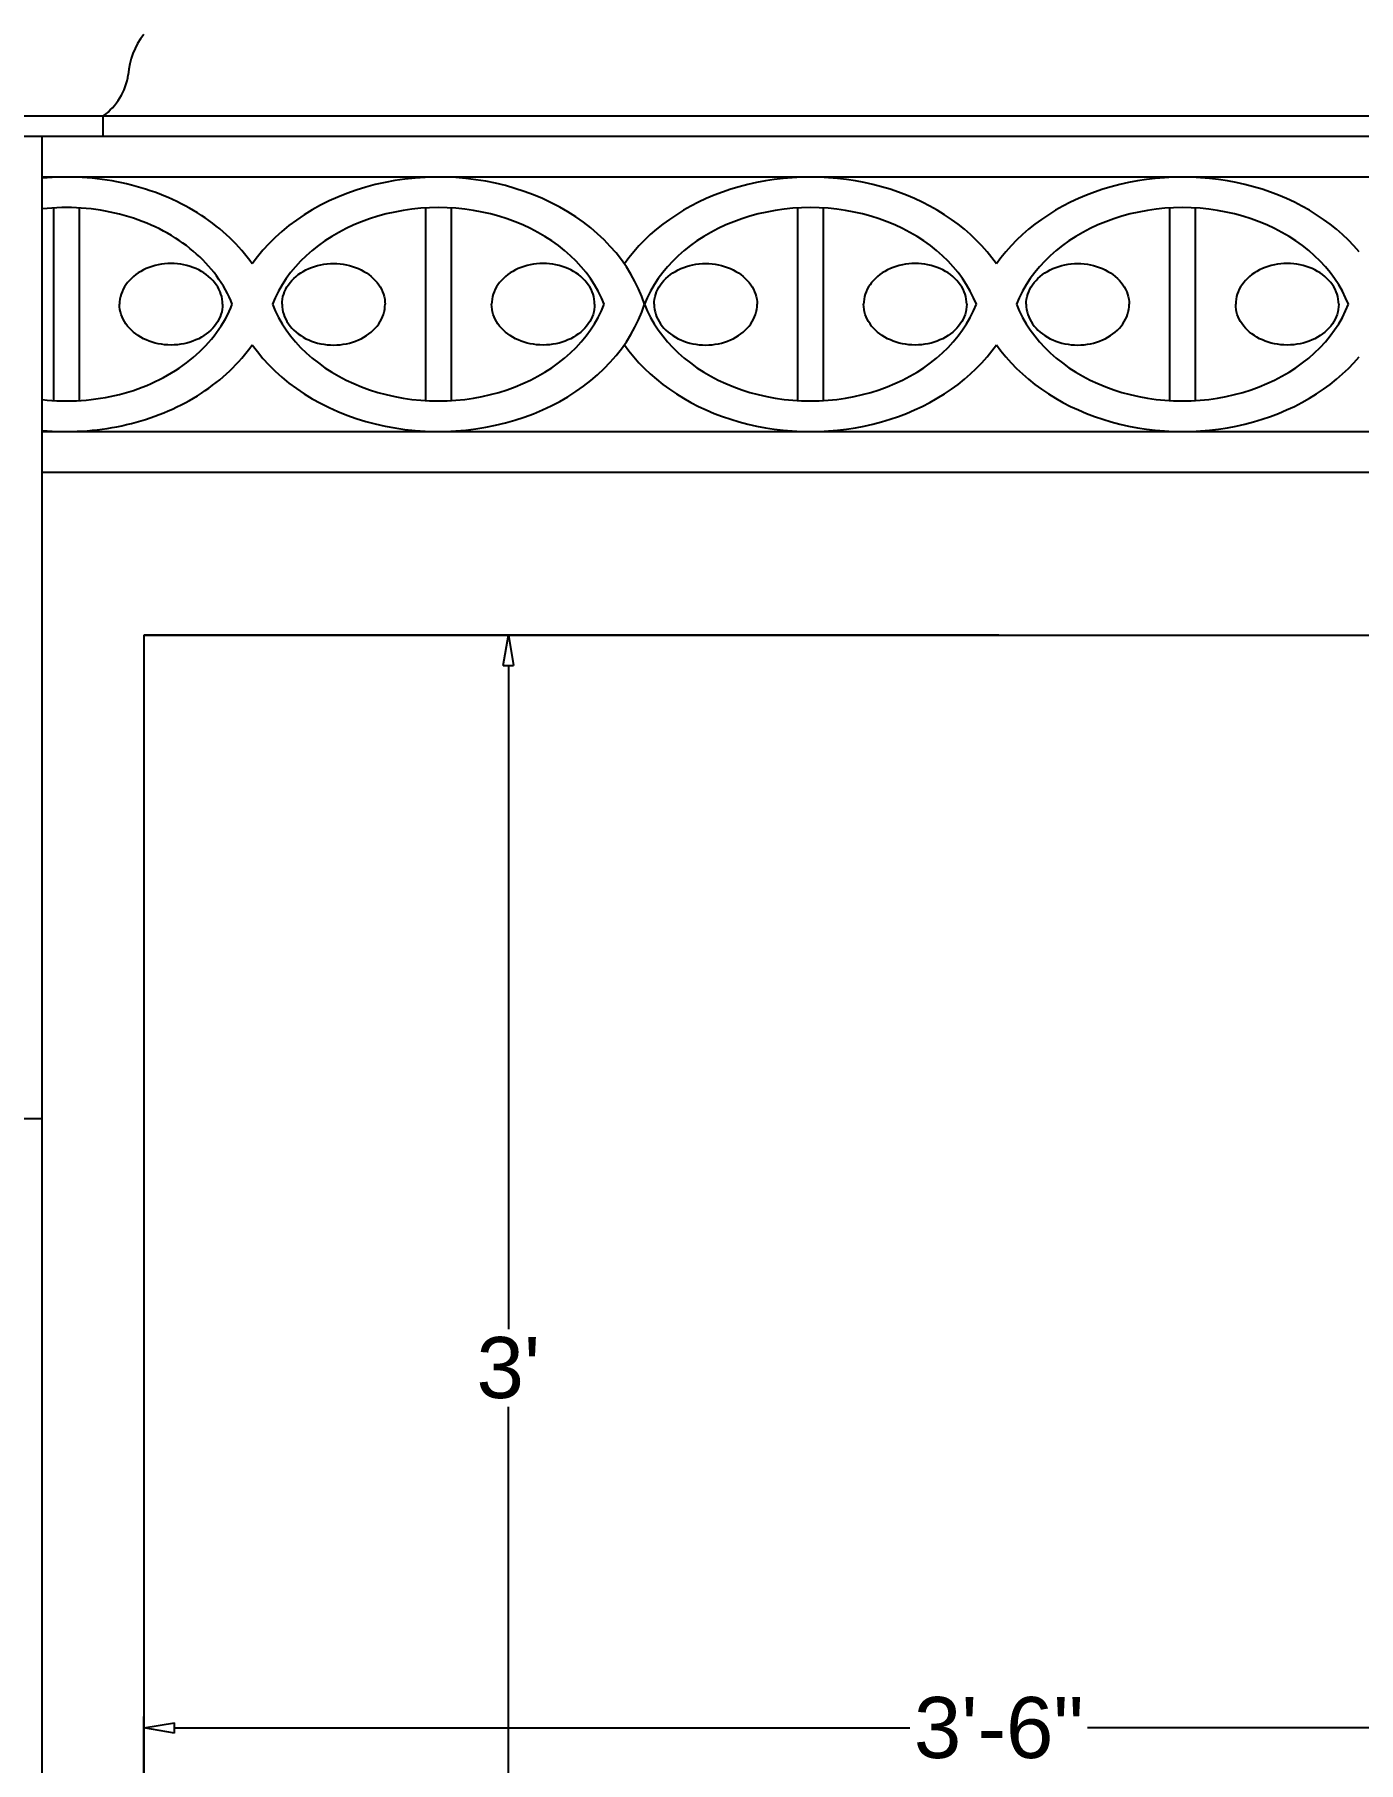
# Model space of a CAD drawing. Header units: millimetres. Extents: x 1155 to 2227, y 540 to 1342.
# Drawn here: x 2097.42 to 2129.95, y 712.03 to 754.47 of the extents above; entities that cross this region are included whole.
import ezdxf

# ---------------------------------------------------------------- set-up
doc = ezdxf.new("R2010")
doc.units = ezdxf.units.MM
doc.layers.add('dimension', color=4, linetype='Continuous')
doc.styles.get("Standard").update_dxf_attribs({"font": 'arial.ttf'})
doc.dimstyles.new('25', dxfattribs={"dimscale": 1.5, "dimtxt": 1, "dimasz": 0.5, "dimexe": 0.1875, "dimexo": 1, "dimgap": 0.125, "dimtad": 0, "dimtih": 1, "dimtoh": 1, "dimdec": 4, "dimzin": 4, "dimdsep": 46, "dimlunit": 4, "dimtxsty": 'Standard', "dimblk1": 'CLOSEDBLANK', "dimblk2": 'CLOSEDBLANK', "dimsah": 1, "dimcen": -1, "dimclrd": 256, "dimclre": 256, "dimclrt": 256, "dimadec": 0, "dimazin": 0, "dimtfac": 1, "dimtdec": 4, "dimtofl": 0, "dimtmove": 0, "dimatfit": 3, "dimldrblk": 'CLOSEDBLANK', "dimfxl": 1, "dimtolj": 1, "dimtzin": 4, "dimarcsym": 0})

# ---------------------------------------------------------------- blocks, each defined once
blk = doc.blocks.new('_CLOSEDBLANK')
at = {"color": 0, "linetype": 'ByBlock'}
for p, q in [((-1, 0.167), (0, 0)), ((-1, 0.167), (-1, -0.167)), ((0, 0), (-1, -0.167))]:
    blk.add_line(p, q, dxfattribs=at)
blk = doc.blocks.new('*D245')
at = {"layer": 'Defpoints', "color": 0, "transparency": 16777216}
for p in [(2142.11, 712.877), (2100.11, 703.718), (2142.11, 703.718)]:
    blk.add_point(p, dxfattribs=at)
at = {"layer": 'dimension', "lineweight": -2, "transparency": 16777216}
for p, q in [((2100.11, 705.218), (2100.11, 713.158)), ((2142.11, 705.218), (2142.11, 713.158)), ((2100.86, 712.877), (2118.929, 712.877)), ((2141.36, 712.877), (2123.291, 712.877))]:
    blk.add_line(p, q, dxfattribs=at)
at = {"layer": 'dimension', "lineweight": -2, "transparency": 16777216, "xscale": 0.75, "yscale": 0.75, "zscale": 0.75, "rotation": 180}
blk.add_blockref('_CLOSEDBLANK', (2100.11, 712.877), dxfattribs=at)
at = {"layer": 'dimension', "lineweight": -2, "transparency": 16777216, "xscale": 0.75, "yscale": 0.75, "zscale": 0.75}
blk.add_blockref('_CLOSEDBLANK', (2142.11, 712.877), dxfattribs=at)
at = {"layer": 'dimension', "transparency": 16777216, "insert": (2121.11, 712.877), "char_height": 1.5, "attachment_point": 5}
blk.add_mtext('\\A1;3\'-6"', dxfattribs=at)
blk = doc.blocks.new('*D251')
at = {"layer": 'Defpoints', "color": 0, "transparency": 16777216}
for p in [(2100.11, 739.718), (2100.11, 703.718), (2109.062, 703.718)]:
    blk.add_point(p, dxfattribs=at)
at = {"layer": 'dimension', "lineweight": -2, "transparency": 16777216}
for p, q in [((2101.61, 739.718), (2109.343, 739.718)), ((2109.062, 738.968), (2109.062, 722.672)), ((2109.062, 704.468), (2109.062, 720.764)), ((2101.61, 703.718), (2109.343, 703.718))]:
    blk.add_line(p, q, dxfattribs=at)
at = {"layer": 'dimension', "lineweight": -2, "transparency": 16777216, "xscale": 0.75, "yscale": 0.75, "zscale": 0.75}
for p, rotation in [((2109.062, 739.718), 90), ((2109.062, 703.718), 270)]:
    blk.add_blockref('_CLOSEDBLANK', p, dxfattribs=dict(at, rotation=rotation))
at = {"layer": 'dimension', "transparency": 16777216, "insert": (2109.062, 721.718), "char_height": 1.5, "attachment_point": 5}
blk.add_mtext("\\A1;3'", dxfattribs=at)

msp = doc.modelspace()

# ---------------------------------------------------------------- linework, layer by layer
at = {"color": 0}
for p, q in [((2083.11015, 752.46812), (2099.11015, 752.46812)), ((2099.11015, 751.96812), (2099.11015, 752.46812)), ((2099.11015, 752.46812), (2143.11015, 752.46812)), ((2099.11015, 751.96812), (2083.11015, 751.96812)), ((2097.61015, 751.96812), (2087.61015, 751.96812)), ((2097.61015, 703.71812), (2097.61015, 751.96812)), ((2143.11015, 751.96812), (2099.11015, 751.96812)), ((2144.61015, 750.96812), (2097.61015, 750.96812)), ((2097.88606, 750.21812), (2097.88606, 745.46812)), ((2098.51887, 750.21812), (2098.51887, 745.46812)), ((2107.02591, 750.21812), (2107.02591, 745.46812)), ((2107.65872, 750.21812), (2107.65872, 745.46812)), ((2116.16575, 750.21812), (2116.16575, 745.46812)), ((2116.79857, 750.21812), (2116.79857, 745.46812)), ((2125.3056, 750.21812), (2125.3056, 745.46812)), ((2125.93841, 750.21812), (2125.93841, 745.46812)), ((2097.61015, 744.71812), (2144.61015, 744.71812)), ((2097.61015, 743.71812), (2144.61015, 743.71812)), ((2121.11015, 739.71812), (2100.11015, 739.71812)), ((2100.11015, 739.71812), (2142.11015, 739.71812)), ((2100.11015, 739.71812), (2100.11015, 703.71812)), ((2084.61015, 727.84312), (2097.61015, 727.84312))]:
    msp.add_line(p, q, dxfattribs=at)
for points in [[(2102.77239, 748.83487), (2102.71165, 748.91959), (2102.6484, 749.00316), (2102.58267, 749.08553), (2102.51449, 749.16664), (2102.44391, 749.24646), (2102.37096, 749.32494), (2102.29569, 749.40204), (2102.21813, 749.47771), (2102.13833, 749.55192), (2102.05634, 749.62461), (2101.97219, 749.69575), (2101.88595, 749.76531), (2101.79764, 749.83323), (2101.70734, 749.89949), (2101.61507, 749.96404), (2101.52091, 750.02685), (2101.42489, 750.08789), (2101.32707, 750.14712), (2101.22751, 750.20451), (2101.12626, 750.26003), (2101.02339, 750.31363), (2100.91893, 750.36531), (2100.81297, 750.41502), (2100.70554, 750.46274), (2100.59672, 750.50844), (2100.48657, 750.5521), (2100.37514, 750.59369), (2100.26249, 750.63319), (2100.1487, 750.67058), (2100.03382, 750.70583), (2099.91792, 750.73893), (2099.80107, 750.76985), (2099.68332, 750.79859), (2099.56475, 750.82512), (2099.44541, 750.84943), (2099.32538, 750.87151), (2099.20473, 750.89134), (2099.08352, 750.90892), (2098.96181, 750.92423), (2098.83968, 750.93726), (2098.7172, 750.94801), (2098.59443, 750.95647), (2098.47144, 750.96264), (2098.3483, 750.96651), (2098.22507, 750.96808), (2098.10184, 750.96735), (2097.97866, 750.96433), (2097.85561, 750.959), (2097.73275, 750.95138), (2097.61015, 750.94147)], [(2112.40481, 747.84312), (2112.3386, 748.0334), (2112.26094, 748.22095), (2112.172, 748.40535), (2112.072, 748.58618), (2111.96116, 748.76303), (2111.83974, 748.93547), (2111.70801, 749.10313), (2111.56628, 749.26562), (2111.41487, 749.42256), (2111.25413, 749.57359), (2111.08443, 749.71838), (2110.90615, 749.85658), (2110.7197, 749.98789), (2110.52552, 750.11199), (2110.32404, 750.22861), (2110.11573, 750.33747), (2109.90106, 750.43834), (2109.68053, 750.53097), (2109.45464, 750.61516), (2109.22392, 750.69071), (2108.98888, 750.75745), (2108.75006, 750.81523), (2108.50803, 750.86391), (2108.26332, 750.90338), (2108.0165, 750.93356), (2107.76814, 750.95437), (2107.5188, 750.96576), (2107.26905, 750.96771), (2107.01948, 750.96022), (2106.77064, 750.9433), (2106.52311, 750.91699), (2106.27747, 750.88135), (2106.03426, 750.83646), (2105.79404, 750.78243), (2105.55738, 750.71938), (2105.32481, 750.64745), (2105.09685, 750.56681), (2104.87405, 750.47764), (2104.6569, 750.38015), (2104.4459, 750.27457), (2104.24154, 750.16112), (2104.04429, 750.04008), (2103.85459, 749.91171), (2103.67288, 749.77633), (2103.49958, 749.63422), (2103.33509, 749.48573), (2103.17978, 749.33119), (2103.03401, 749.17095), (2102.89811, 749.00538), (2102.77239, 748.83487)], [(2121.05208, 748.83487), (2120.94047, 748.98715), (2120.82074, 749.13554), (2120.6931, 749.27975), (2120.55779, 749.41952), (2120.41505, 749.55461), (2120.26515, 749.68476), (2120.10835, 749.80974), (2119.94495, 749.92931), (2119.77523, 750.04327), (2119.59952, 750.1514), (2119.41812, 750.2535), (2119.23138, 750.3494), (2119.03962, 750.43891), (2118.84321, 750.52187), (2118.64249, 750.59814), (2118.43783, 750.66757), (2118.22962, 750.73003), (2118.01822, 750.78542), (2117.80402, 750.83362), (2117.58741, 750.87456), (2117.36878, 750.90816), (2117.14855, 750.93436), (2116.92709, 750.9531), (2116.70483, 750.96436), (2116.48216, 750.96812), (2116.25949, 750.96436), (2116.03723, 750.9531), (2115.81577, 750.93436), (2115.59554, 750.90816), (2115.37691, 750.87456), (2115.1603, 750.83362), (2114.9461, 750.78542), (2114.7347, 750.73003), (2114.52649, 750.66757), (2114.32183, 750.59814), (2114.12111, 750.52187), (2113.9247, 750.43891), (2113.73294, 750.3494), (2113.5462, 750.2535), (2113.3648, 750.1514), (2113.18909, 750.04327), (2113.01937, 749.92931), (2112.85597, 749.80974), (2112.69917, 749.68476), (2112.54927, 749.55461), (2112.40653, 749.41952), (2112.27122, 749.27975), (2112.14358, 749.13554), (2112.02385, 748.98715), (2111.91224, 748.83487)], [(2129.96059, 749.13554), (2129.83295, 749.27975), (2129.69764, 749.41952), (2129.5549, 749.55461), (2129.40499, 749.68476), (2129.2482, 749.80974), (2129.08479, 749.92931), (2128.91508, 750.04327), (2128.73936, 750.1514), (2128.55797, 750.2535), (2128.37122, 750.3494), (2128.17947, 750.43891), (2127.98305, 750.52187), (2127.78233, 750.59814), (2127.57768, 750.66757), (2127.36946, 750.73003), (2127.15806, 750.78542), (2126.94386, 750.83362), (2126.72725, 750.87456), (2126.50863, 750.90816), (2126.28839, 750.93436), (2126.06694, 750.9531), (2125.84467, 750.96436), (2125.62201, 750.96812), (2125.39934, 750.96436), (2125.17707, 750.9531), (2124.95562, 750.93436), (2124.73538, 750.90816), (2124.51676, 750.87456), (2124.30015, 750.83362), (2124.08595, 750.78542), (2123.87455, 750.73003), (2123.66633, 750.66757), (2123.46168, 750.59814), (2123.26096, 750.52187), (2123.06455, 750.43891), (2122.87279, 750.3494), (2122.68604, 750.2535), (2122.50465, 750.1514), (2122.32893, 750.04327), (2122.15922, 749.92931), (2121.99581, 749.80974), (2121.83902, 749.68476), (2121.68911, 749.55461), (2121.54637, 749.41952), (2121.41106, 749.27975), (2121.28342, 749.13554), (2121.16369, 748.98715), (2121.05208, 748.83487)], [(2102.27981, 747.84312), (2102.2426, 747.93354), (2102.20218, 748.0231), (2102.15858, 748.11173), (2102.11183, 748.19935), (2102.06198, 748.28589), (2102.00906, 748.37128), (2101.95311, 748.45547), (2101.89418, 748.53837), (2101.83231, 748.61993), (2101.76757, 748.70008), (2101.69998, 748.77875), (2101.62962, 748.85589), (2101.55653, 748.93143), (2101.48078, 749.00531), (2101.40242, 749.07747), (2101.32151, 749.14786), (2101.23813, 749.21642), (2101.15234, 749.2831), (2101.0642, 749.34784), (2100.97378, 749.41059), (2100.88116, 749.4713), (2100.78641, 749.52992), (2100.68961, 749.58641), (2100.59083, 749.64072), (2100.49016, 749.69281), (2100.38766, 749.74264), (2100.28343, 749.79016), (2100.17754, 749.83534), (2100.07008, 749.87815), (2099.96114, 749.91854), (2099.8508, 749.95649), (2099.73915, 749.99197), (2099.62628, 750.02495), (2099.51228, 750.0554), (2099.39723, 750.0833), (2099.28124, 750.10863), (2099.16439, 750.13136), (2099.04677, 750.15148), (2098.92849, 750.16897), (2098.80962, 750.18383), (2098.69027, 750.19602), (2098.57054, 750.20556), (2098.45051, 750.21242), (2098.33029, 750.21661), (2098.20996, 750.21811), (2098.08963, 750.21694), (2097.96939, 750.21309), (2097.84933, 750.20656), (2097.72955, 750.19736), (2097.61015, 750.18549)], [(2111.41966, 747.84312), (2111.35026, 748.00549), (2111.27052, 748.16486), (2111.18063, 748.32083), (2111.08083, 748.47298), (2110.97137, 748.62094), (2110.85255, 748.76431), (2110.72466, 748.90272), (2110.58803, 749.03583), (2110.44303, 749.16327), (2110.29001, 749.28474), (2110.12939, 749.3999), (2109.96157, 749.50847), (2109.78699, 749.61016), (2109.60609, 749.70472), (2109.41935, 749.79189), (2109.22724, 749.87145), (2109.03027, 749.9432), (2108.82894, 750.00695), (2108.62376, 750.06254), (2108.41528, 750.10982), (2108.20403, 750.14868), (2107.99056, 750.179), (2107.77541, 750.20071), (2107.55914, 750.21377), (2107.34231, 750.21812), (2107.12549, 750.21377), (2106.90922, 750.20071), (2106.69407, 750.179), (2106.48059, 750.14868), (2106.26934, 750.10982), (2106.06086, 750.06254), (2105.85569, 750.00695), (2105.65436, 749.9432), (2105.45739, 749.87145), (2105.26528, 749.79189), (2105.07854, 749.70472), (2104.89764, 749.61016), (2104.72306, 749.50847), (2104.55524, 749.3999), (2104.39461, 749.28474), (2104.2416, 749.16327), (2104.0966, 749.03583), (2103.95997, 748.90272), (2103.83208, 748.76431), (2103.71326, 748.62094), (2103.6038, 748.47298), (2103.504, 748.32083), (2103.41411, 748.16486), (2103.33436, 748.00549), (2103.26497, 747.84312)], [(2120.55951, 747.84312), (2120.49011, 748.00549), (2120.41036, 748.16486), (2120.32047, 748.32083), (2120.22067, 748.47298), (2120.11122, 748.62094), (2119.99239, 748.76431), (2119.8645, 748.90272), (2119.72788, 749.03583), (2119.58287, 749.16327), (2119.42986, 749.28474), (2119.26924, 749.3999), (2119.10142, 749.50847), (2118.92683, 749.61016), (2118.74594, 749.70472), (2118.55919, 749.79189), (2118.36709, 749.87145), (2118.17011, 749.9432), (2117.96878, 750.00695), (2117.76361, 750.06254), (2117.55513, 750.10982), (2117.34388, 750.14868), (2117.1304, 750.179), (2116.91526, 750.20071), (2116.69899, 750.21377), (2116.48216, 750.21812), (2116.26533, 750.21377), (2116.04906, 750.20071), (2115.83391, 750.179), (2115.62044, 750.14868), (2115.40919, 750.10982), (2115.20071, 750.06254), (2114.99554, 750.00695), (2114.79421, 749.9432), (2114.59723, 749.87145), (2114.40513, 749.79189), (2114.21838, 749.70472), (2114.03749, 749.61016), (2113.8629, 749.50847), (2113.69508, 749.3999), (2113.53446, 749.28474), (2113.38145, 749.16327), (2113.23644, 749.03583), (2113.09982, 748.90272), (2112.97193, 748.76431), (2112.8531, 748.62094), (2112.74365, 748.47298), (2112.64385, 748.32083), (2112.55396, 748.16486), (2112.47421, 748.00549), (2112.40481, 747.84312)], [(2129.69935, 747.84312), (2129.62996, 748.00549), (2129.55021, 748.16486), (2129.46032, 748.32083), (2129.36052, 748.47298), (2129.25106, 748.62094), (2129.13224, 748.76431), (2129.00435, 748.90272), (2128.86772, 749.03583), (2128.72272, 749.16327), (2128.56971, 749.28474), (2128.40908, 749.3999), (2128.24126, 749.50847), (2128.06668, 749.61016), (2127.88578, 749.70472), (2127.69904, 749.79189), (2127.50693, 749.87145), (2127.30996, 749.9432), (2127.10863, 750.00695), (2126.90346, 750.06254), (2126.69498, 750.10982), (2126.48373, 750.14868), (2126.27025, 750.179), (2126.0551, 750.20071), (2125.83883, 750.21377), (2125.62201, 750.21812), (2125.40518, 750.21377), (2125.18891, 750.20071), (2124.97376, 750.179), (2124.76028, 750.14868), (2124.54903, 750.10982), (2124.34055, 750.06254), (2124.13538, 750.00695), (2123.93405, 749.9432), (2123.73708, 749.87145), (2123.54497, 749.79189), (2123.35823, 749.70472), (2123.17733, 749.61016), (2123.00275, 749.50847), (2122.83493, 749.3999), (2122.6743, 749.28474), (2122.52129, 749.16327), (2122.37629, 749.03583), (2122.23966, 748.90272), (2122.11177, 748.76431), (2121.99295, 748.62094), (2121.88349, 748.47298), (2121.78369, 748.32083), (2121.6938, 748.16486), (2121.61406, 748.00549), (2121.54466, 747.84312)], [(2102.04183, 747.84312), (2102.03934, 747.90591), (2102.03185, 747.96845), (2102.01942, 748.0305), (2102.00207, 748.09181), (2101.97989, 748.15214), (2101.95296, 748.21124), (2101.92138, 748.2689), (2101.88528, 748.32487), (2101.84481, 748.37895), (2101.80012, 748.4309), (2101.75139, 748.48054), (2101.69881, 748.52767), (2101.64259, 748.57209), (2101.58295, 748.61363), (2101.52012, 748.65214), (2101.45436, 748.68745), (2101.38593, 748.71943), (2101.31508, 748.74795), (2101.24212, 748.7729), (2101.16731, 748.79418), (2101.09096, 748.8117), (2101.01336, 748.82541), (2100.93483, 748.83523), (2100.85568, 748.84115), (2100.77621, 748.84312), (2100.69674, 748.84115), (2100.61758, 748.83523), (2100.53905, 748.82541), (2100.46146, 748.8117), (2100.38511, 748.79418), (2100.3103, 748.7729), (2100.23733, 748.74795), (2100.16649, 748.71943), (2100.09805, 748.68745), (2100.03229, 748.65214), (2099.96947, 748.61363), (2099.90983, 748.57209), (2099.85361, 748.52767), (2099.80103, 748.48054), (2099.7523, 748.4309), (2099.70761, 748.37895), (2099.66713, 748.32487), (2099.63104, 748.2689), (2099.59946, 748.21124), (2099.57253, 748.15214), (2099.55034, 748.09181), (2099.533, 748.0305), (2099.52056, 747.96845), (2099.51308, 747.90591), (2099.51058, 747.84312)], [(2103.50295, 747.84312), (2103.50545, 747.90591), (2103.51293, 747.96845), (2103.52537, 748.0305), (2103.54271, 748.09181), (2103.56489, 748.15214), (2103.59182, 748.21124), (2103.6234, 748.2689), (2103.6595, 748.32487), (2103.69997, 748.37895), (2103.74466, 748.4309), (2103.79339, 748.48054), (2103.84597, 748.52767), (2103.90219, 748.57209), (2103.96183, 748.61363), (2104.02466, 748.65214), (2104.09042, 748.68745), (2104.15885, 748.71943), (2104.2297, 748.74795), (2104.30267, 748.7729), (2104.37747, 748.79418), (2104.45383, 748.8117), (2104.53142, 748.82541), (2104.60995, 748.83523), (2104.6891, 748.84115), (2104.76857, 748.84312), (2104.84804, 748.84115), (2104.9272, 748.83523), (2105.00573, 748.82541), (2105.08332, 748.8117), (2105.15967, 748.79418), (2105.23448, 748.7729), (2105.30745, 748.74795), (2105.37829, 748.71943), (2105.44673, 748.68745), (2105.51249, 748.65214), (2105.57531, 748.61363), (2105.63495, 748.57209), (2105.69117, 748.52767), (2105.74375, 748.48054), (2105.79249, 748.4309), (2105.83718, 748.37895), (2105.87765, 748.32487), (2105.91374, 748.2689), (2105.94532, 748.21124), (2105.97225, 748.15214), (2105.99444, 748.09181), (2106.01178, 748.0305), (2106.02422, 747.96845), (2106.0317, 747.90591), (2106.0342, 747.84312)], [(2111.18168, 747.84312), (2111.17918, 747.90591), (2111.1717, 747.96845), (2111.15926, 748.0305), (2111.14192, 748.09181), (2111.11973, 748.15214), (2111.0928, 748.21124), (2111.06123, 748.2689), (2111.02513, 748.32487), (2110.98466, 748.37895), (2110.93997, 748.4309), (2110.89123, 748.48054), (2110.83865, 748.52767), (2110.78243, 748.57209), (2110.72279, 748.61363), (2110.65997, 748.65214), (2110.59421, 748.68745), (2110.52577, 748.71943), (2110.45493, 748.74795), (2110.38196, 748.7729), (2110.30715, 748.79418), (2110.2308, 748.8117), (2110.15321, 748.82541), (2110.07468, 748.83523), (2109.99552, 748.84115), (2109.91605, 748.84312), (2109.83658, 748.84115), (2109.75743, 748.83523), (2109.6789, 748.82541), (2109.60131, 748.8117), (2109.52495, 748.79418), (2109.45015, 748.7729), (2109.37718, 748.74795), (2109.30633, 748.71943), (2109.2379, 748.68745), (2109.17214, 748.65214), (2109.10931, 748.61363), (2109.04967, 748.57209), (2108.99345, 748.52767), (2108.94087, 748.48054), (2108.89214, 748.4309), (2108.84745, 748.37895), (2108.80698, 748.32487), (2108.77088, 748.2689), (2108.73931, 748.21124), (2108.71237, 748.15214), (2108.69019, 748.09181), (2108.67285, 748.0305), (2108.66041, 747.96845), (2108.65293, 747.90591), (2108.65043, 747.84312)], [(2112.64279, 747.84312), (2112.64529, 747.90591), (2112.65277, 747.96845), (2112.66521, 748.0305), (2112.68256, 748.09181), (2112.70474, 748.15214), (2112.73167, 748.21124), (2112.76325, 748.2689), (2112.79934, 748.32487), (2112.83982, 748.37895), (2112.88451, 748.4309), (2112.93324, 748.48054), (2112.98582, 748.52767), (2113.04204, 748.57209), (2113.10168, 748.61363), (2113.1645, 748.65214), (2113.23026, 748.68745), (2113.2987, 748.71943), (2113.36954, 748.74795), (2113.44251, 748.7729), (2113.51732, 748.79418), (2113.59367, 748.8117), (2113.67126, 748.82541), (2113.74979, 748.83523), (2113.82895, 748.84115), (2113.90842, 748.84312), (2113.98789, 748.84115), (2114.06704, 748.83523), (2114.14557, 748.82541), (2114.22317, 748.8117), (2114.29952, 748.79418), (2114.37433, 748.7729), (2114.4473, 748.74795), (2114.51814, 748.71943), (2114.58658, 748.68745), (2114.65233, 748.65214), (2114.71516, 748.61363), (2114.7748, 748.57209), (2114.83102, 748.52767), (2114.8836, 748.48054), (2114.93233, 748.4309), (2114.97702, 748.37895), (2115.01749, 748.32487), (2115.05359, 748.2689), (2115.08517, 748.21124), (2115.1121, 748.15214), (2115.13428, 748.09181), (2115.15163, 748.0305), (2115.16406, 747.96845), (2115.17155, 747.90591), (2115.17404, 747.84312)], [(2120.32153, 747.84312), (2120.31903, 747.90591), (2120.31155, 747.96845), (2120.29911, 748.0305), (2120.28176, 748.09181), (2120.25958, 748.15214), (2120.23265, 748.21124), (2120.20107, 748.2689), (2120.16498, 748.32487), (2120.1245, 748.37895), (2120.07981, 748.4309), (2120.03108, 748.48054), (2119.9785, 748.52767), (2119.92228, 748.57209), (2119.86264, 748.61363), (2119.79982, 748.65214), (2119.73406, 748.68745), (2119.66562, 748.71943), (2119.59478, 748.74795), (2119.52181, 748.7729), (2119.447, 748.79418), (2119.37065, 748.8117), (2119.29305, 748.82541), (2119.21452, 748.83523), (2119.13537, 748.84115), (2119.0559, 748.84312), (2118.97643, 748.84115), (2118.89728, 748.83523), (2118.81875, 748.82541), (2118.74115, 748.8117), (2118.6648, 748.79418), (2118.58999, 748.7729), (2118.51702, 748.74795), (2118.44618, 748.71943), (2118.37774, 748.68745), (2118.31198, 748.65214), (2118.24916, 748.61363), (2118.18952, 748.57209), (2118.1333, 748.52767), (2118.08072, 748.48054), (2118.03199, 748.4309), (2117.9873, 748.37895), (2117.94682, 748.32487), (2117.91073, 748.2689), (2117.87915, 748.21124), (2117.85222, 748.15214), (2117.83004, 748.09181), (2117.81269, 748.0305), (2117.80025, 747.96845), (2117.79277, 747.90591), (2117.79028, 747.84312)], [(2121.78264, 747.84312), (2121.78514, 747.90591), (2121.79262, 747.96845), (2121.80506, 748.0305), (2121.8224, 748.09181), (2121.84458, 748.15214), (2121.87152, 748.21124), (2121.90309, 748.2689), (2121.93919, 748.32487), (2121.97966, 748.37895), (2122.02435, 748.4309), (2122.07308, 748.48054), (2122.12566, 748.52767), (2122.18189, 748.57209), (2122.24153, 748.61363), (2122.30435, 748.65214), (2122.37011, 748.68745), (2122.43855, 748.71943), (2122.50939, 748.74795), (2122.58236, 748.7729), (2122.65717, 748.79418), (2122.73352, 748.8117), (2122.81111, 748.82541), (2122.88964, 748.83523), (2122.9688, 748.84115), (2123.04827, 748.84312), (2123.12773, 748.84115), (2123.20689, 748.83523), (2123.28542, 748.82541), (2123.36301, 748.8117), (2123.43936, 748.79418), (2123.51417, 748.7729), (2123.58714, 748.74795), (2123.65798, 748.71943), (2123.72642, 748.68745), (2123.79218, 748.65214), (2123.85501, 748.61363), (2123.91465, 748.57209), (2123.97087, 748.52767), (2124.02345, 748.48054), (2124.07218, 748.4309), (2124.11687, 748.37895), (2124.15734, 748.32487), (2124.19344, 748.2689), (2124.22501, 748.21124), (2124.25195, 748.15214), (2124.27413, 748.09181), (2124.29147, 748.0305), (2124.30391, 747.96845), (2124.31139, 747.90591), (2124.31389, 747.84312)], [(2129.46137, 747.84312), (2129.45887, 747.90591), (2129.45139, 747.96845), (2129.43895, 748.0305), (2129.42161, 748.09181), (2129.39943, 748.15214), (2129.37249, 748.21124), (2129.34092, 748.2689), (2129.30482, 748.32487), (2129.26435, 748.37895), (2129.21966, 748.4309), (2129.17093, 748.48054), (2129.11835, 748.52767), (2129.06213, 748.57209), (2129.00249, 748.61363), (2128.93966, 748.65214), (2128.8739, 748.68745), (2128.80547, 748.71943), (2128.73462, 748.74795), (2128.66165, 748.7729), (2128.58685, 748.79418), (2128.51049, 748.8117), (2128.4329, 748.82541), (2128.35437, 748.83523), (2128.27522, 748.84115), (2128.19575, 748.84312), (2128.11628, 748.84115), (2128.03712, 748.83523), (2127.95859, 748.82541), (2127.881, 748.8117), (2127.80465, 748.79418), (2127.72984, 748.7729), (2127.65687, 748.74795), (2127.58603, 748.71943), (2127.51759, 748.68745), (2127.45183, 748.65214), (2127.38901, 748.61363), (2127.32937, 748.57209), (2127.27315, 748.52767), (2127.22057, 748.48054), (2127.17183, 748.4309), (2127.12714, 748.37895), (2127.08667, 748.32487), (2127.05057, 748.2689), (2127.019, 748.21124), (2126.99207, 748.15214), (2126.96988, 748.09181), (2126.95254, 748.0305), (2126.9401, 747.96845), (2126.93262, 747.90591), (2126.93012, 747.84312)], [(2097.61015, 745.50075), (2097.72955, 745.48888), (2097.84933, 745.47968), (2097.96939, 745.47315), (2098.08963, 745.4693), (2098.20996, 745.46812), (2098.33029, 745.46963), (2098.45051, 745.47382), (2098.57054, 745.48068), (2098.69027, 745.49022), (2098.80962, 745.50241), (2098.92849, 745.51726), (2099.04677, 745.53476), (2099.16439, 745.55488), (2099.28124, 745.57761), (2099.39723, 745.60294), (2099.51228, 745.63084), (2099.62628, 745.66129), (2099.73915, 745.69427), (2099.8508, 745.72975), (2099.96114, 745.7677), (2100.07008, 745.80809), (2100.17754, 745.8509), (2100.28343, 745.89608), (2100.38766, 745.9436), (2100.49016, 745.99343), (2100.59083, 746.04552), (2100.68961, 746.09983), (2100.78641, 746.15632), (2100.88116, 746.21494), (2100.97378, 746.27565), (2101.0642, 746.3384), (2101.15234, 746.40314), (2101.23813, 746.46981), (2101.32151, 746.53837), (2101.40242, 746.60877), (2101.48078, 746.68093), (2101.55653, 746.75481), (2101.62962, 746.83035), (2101.69998, 746.90749), (2101.76757, 746.98616), (2101.83231, 747.06631), (2101.89418, 747.14787), (2101.95311, 747.23077), (2102.00906, 747.31496), (2102.06198, 747.40035), (2102.11183, 747.48689), (2102.15858, 747.57451), (2102.20218, 747.66314), (2102.2426, 747.7527), (2102.27981, 747.84312)], [(2102.04183, 747.84312), (2102.03934, 747.78033), (2102.03185, 747.71779), (2102.01942, 747.65574), (2102.00207, 747.59443), (2101.97989, 747.5341), (2101.95296, 747.475), (2101.92138, 747.41734), (2101.88528, 747.36137), (2101.84481, 747.30729), (2101.80012, 747.25533), (2101.75139, 747.2057), (2101.69881, 747.15857), (2101.64259, 747.11415), (2101.58295, 747.07261), (2101.52012, 747.0341), (2101.45436, 746.99879), (2101.38593, 746.96681), (2101.31508, 746.93829), (2101.24212, 746.91334), (2101.16731, 746.89206), (2101.09096, 746.87454), (2101.01336, 746.86083), (2100.93483, 746.851), (2100.85568, 746.84509), (2100.77621, 746.84312), (2100.69674, 746.84509), (2100.61758, 746.851), (2100.53905, 746.86083), (2100.46146, 746.87454), (2100.38511, 746.89206), (2100.3103, 746.91334), (2100.23733, 746.93829), (2100.16649, 746.96681), (2100.09805, 746.99879), (2100.03229, 747.0341), (2099.96947, 747.07261), (2099.90983, 747.11415), (2099.85361, 747.15857), (2099.80103, 747.2057), (2099.7523, 747.25533), (2099.70761, 747.30729), (2099.66713, 747.36137), (2099.63104, 747.41734), (2099.59946, 747.475), (2099.57253, 747.5341), (2099.55034, 747.59443), (2099.533, 747.65574), (2099.52056, 747.71779), (2099.51308, 747.78033), (2099.51058, 747.84312)], [(2102.77239, 746.85137), (2102.89811, 746.68086), (2103.03401, 746.51529), (2103.17978, 746.35505), (2103.33509, 746.20051), (2103.49958, 746.05202), (2103.67288, 745.90991), (2103.85459, 745.77452), (2104.04429, 745.64616), (2104.24154, 745.52512), (2104.4459, 745.41167), (2104.6569, 745.30609), (2104.87405, 745.2086), (2105.09685, 745.11943), (2105.32481, 745.03879), (2105.55738, 744.96686), (2105.79404, 744.90381), (2106.03426, 744.84978), (2106.27746, 744.80489), (2106.52311, 744.76925), (2106.77064, 744.74294), (2107.01948, 744.72602), (2107.26905, 744.71853), (2107.5188, 744.72048), (2107.76814, 744.73187), (2108.0165, 744.75268), (2108.26332, 744.78286), (2108.50803, 744.82233), (2108.75006, 744.87101), (2108.98888, 744.92879), (2109.22391, 744.99553), (2109.45464, 745.07108), (2109.68053, 745.15527), (2109.90106, 745.2479), (2110.11572, 745.34876), (2110.32404, 745.45763), (2110.52551, 745.57425), (2110.7197, 745.69835), (2110.90615, 745.82966), (2111.08442, 745.96786), (2111.25413, 746.11264), (2111.41487, 746.26368), (2111.56628, 746.42062), (2111.70801, 746.58311), (2111.83974, 746.75077), (2111.96116, 746.92321), (2112.072, 747.10005), (2112.172, 747.28088), (2112.26093, 747.46529), (2112.3386, 747.65284), (2112.40481, 747.84312)], [(2103.26497, 747.84312), (2103.33436, 747.68075), (2103.41411, 747.52138), (2103.504, 747.36541), (2103.6038, 747.21326), (2103.71326, 747.0653), (2103.83208, 746.92193), (2103.95997, 746.78352), (2104.0966, 746.65041), (2104.2416, 746.52297), (2104.39461, 746.4015), (2104.55524, 746.28634), (2104.72306, 746.17777), (2104.89764, 746.07608), (2105.07854, 745.98152), (2105.26528, 745.89435), (2105.45739, 745.81479), (2105.65436, 745.74304), (2105.85569, 745.67929), (2106.06086, 745.6237), (2106.26934, 745.57642), (2106.48059, 745.53756), (2106.69407, 745.50724), (2106.90922, 745.48553), (2107.12549, 745.47247), (2107.34231, 745.46812), (2107.55914, 745.47247), (2107.77541, 745.48553), (2107.99056, 745.50724), (2108.20403, 745.53756), (2108.41528, 745.57642), (2108.62376, 745.6237), (2108.82894, 745.67929), (2109.03027, 745.74304), (2109.22724, 745.81479), (2109.41935, 745.89435), (2109.60609, 745.98152), (2109.78699, 746.07608), (2109.96157, 746.17777), (2110.12939, 746.28634), (2110.29001, 746.4015), (2110.44303, 746.52297), (2110.58803, 746.65041), (2110.72466, 746.78352), (2110.85255, 746.92193), (2110.97137, 747.0653), (2111.08083, 747.21326), (2111.18063, 747.36541), (2111.27052, 747.52138), (2111.35026, 747.68075), (2111.41966, 747.84312)], [(2103.50295, 747.84312), (2103.50545, 747.78033), (2103.51293, 747.71779), (2103.52537, 747.65574), (2103.54271, 747.59443), (2103.56489, 747.5341), (2103.59182, 747.475), (2103.6234, 747.41734), (2103.6595, 747.36137), (2103.69997, 747.30729), (2103.74466, 747.25533), (2103.79339, 747.2057), (2103.84597, 747.15857), (2103.90219, 747.11415), (2103.96183, 747.07261), (2104.02466, 747.0341), (2104.09042, 746.99879), (2104.15885, 746.96681), (2104.2297, 746.93829), (2104.30267, 746.91334), (2104.37747, 746.89206), (2104.45383, 746.87454), (2104.53142, 746.86083), (2104.60995, 746.851), (2104.6891, 746.84509), (2104.76857, 746.84312), (2104.84804, 746.84509), (2104.9272, 746.851), (2105.00573, 746.86083), (2105.08332, 746.87454), (2105.15967, 746.89206), (2105.23448, 746.91334), (2105.30745, 746.93829), (2105.37829, 746.96681), (2105.44673, 746.99879), (2105.51249, 747.0341), (2105.57531, 747.07261), (2105.63495, 747.11415), (2105.69117, 747.15857), (2105.74375, 747.2057), (2105.79249, 747.25533), (2105.83718, 747.30729), (2105.87765, 747.36137), (2105.91374, 747.41734), (2105.94532, 747.475), (2105.97225, 747.5341), (2105.99444, 747.59443), (2106.01178, 747.65574), (2106.02422, 747.71779), (2106.0317, 747.78033), (2106.0342, 747.84312)], [(2111.18168, 747.84312), (2111.17918, 747.78033), (2111.1717, 747.71779), (2111.15926, 747.65574), (2111.14192, 747.59443), (2111.11973, 747.5341), (2111.0928, 747.475), (2111.06123, 747.41734), (2111.02513, 747.36137), (2110.98466, 747.30729), (2110.93997, 747.25533), (2110.89123, 747.2057), (2110.83865, 747.15857), (2110.78243, 747.11415), (2110.72279, 747.07261), (2110.65997, 747.0341), (2110.59421, 746.99879), (2110.52577, 746.96681), (2110.45493, 746.93829), (2110.38196, 746.91334), (2110.30715, 746.89206), (2110.2308, 746.87454), (2110.15321, 746.86083), (2110.07468, 746.851), (2109.99552, 746.84509), (2109.91605, 746.84312), (2109.83658, 746.84509), (2109.75743, 746.851), (2109.6789, 746.86083), (2109.60131, 746.87454), (2109.52495, 746.89206), (2109.45015, 746.91334), (2109.37718, 746.93829), (2109.30633, 746.96681), (2109.2379, 746.99879), (2109.17214, 747.0341), (2109.10931, 747.07261), (2109.04967, 747.11415), (2108.99345, 747.15857), (2108.94087, 747.2057), (2108.89214, 747.25533), (2108.84745, 747.30729), (2108.80698, 747.36137), (2108.77088, 747.41734), (2108.73931, 747.475), (2108.71237, 747.5341), (2108.69019, 747.59443), (2108.67285, 747.65574), (2108.66041, 747.71779), (2108.65293, 747.78033), (2108.65043, 747.84312)], [(2112.40481, 747.84312), (2112.47421, 747.68075), (2112.55396, 747.52138), (2112.64385, 747.36541), (2112.74365, 747.21326), (2112.8531, 747.0653), (2112.97193, 746.92193), (2113.09982, 746.78352), (2113.23644, 746.65041), (2113.38145, 746.52297), (2113.53446, 746.4015), (2113.69508, 746.28634), (2113.8629, 746.17777), (2114.03749, 746.07608), (2114.21838, 745.98152), (2114.40513, 745.89435), (2114.59723, 745.81479), (2114.79421, 745.74304), (2114.99554, 745.67929), (2115.20071, 745.6237), (2115.40919, 745.57642), (2115.62044, 745.53756), (2115.83391, 745.50724), (2116.04906, 745.48553), (2116.26533, 745.47247), (2116.48216, 745.46812), (2116.69899, 745.47247), (2116.91526, 745.48553), (2117.1304, 745.50724), (2117.34388, 745.53756), (2117.55513, 745.57642), (2117.76361, 745.6237), (2117.96878, 745.67929), (2118.17011, 745.74304), (2118.36709, 745.81479), (2118.55919, 745.89435), (2118.74594, 745.98152), (2118.92683, 746.07608), (2119.10142, 746.17777), (2119.26924, 746.28634), (2119.42986, 746.4015), (2119.58287, 746.52297), (2119.72788, 746.65041), (2119.8645, 746.78352), (2119.99239, 746.92193), (2120.11122, 747.0653), (2120.22067, 747.21326), (2120.32047, 747.36541), (2120.41036, 747.52138), (2120.49011, 747.68075), (2120.55951, 747.84312)], [(2112.64279, 747.84312), (2112.64529, 747.78033), (2112.65277, 747.71779), (2112.66521, 747.65574), (2112.68256, 747.59443), (2112.70474, 747.5341), (2112.73167, 747.475), (2112.76325, 747.41734), (2112.79934, 747.36137), (2112.83982, 747.30729), (2112.88451, 747.25533), (2112.93324, 747.2057), (2112.98582, 747.15857), (2113.04204, 747.11415), (2113.10168, 747.07261), (2113.1645, 747.0341), (2113.23026, 746.99879), (2113.2987, 746.96681), (2113.36954, 746.93829), (2113.44251, 746.91334), (2113.51732, 746.89206), (2113.59367, 746.87454), (2113.67126, 746.86083), (2113.74979, 746.851), (2113.82895, 746.84509), (2113.90842, 746.84312), (2113.98789, 746.84509), (2114.06704, 746.851), (2114.14557, 746.86083), (2114.22317, 746.87454), (2114.29952, 746.89206), (2114.37433, 746.91334), (2114.4473, 746.93829), (2114.51814, 746.96681), (2114.58658, 746.99879), (2114.65233, 747.0341), (2114.71516, 747.07261), (2114.7748, 747.11415), (2114.83102, 747.15857), (2114.8836, 747.2057), (2114.93233, 747.25533), (2114.97702, 747.30729), (2115.01749, 747.36137), (2115.05359, 747.41734), (2115.08517, 747.475), (2115.1121, 747.5341), (2115.13428, 747.59443), (2115.15163, 747.65574), (2115.16406, 747.71779), (2115.17155, 747.78033), (2115.17404, 747.84312)], [(2120.32153, 747.84312), (2120.31903, 747.78033), (2120.31155, 747.71779), (2120.29911, 747.65574), (2120.28176, 747.59443), (2120.25958, 747.5341), (2120.23265, 747.475), (2120.20107, 747.41734), (2120.16498, 747.36137), (2120.1245, 747.30729), (2120.07981, 747.25533), (2120.03108, 747.2057), (2119.9785, 747.15857), (2119.92228, 747.11415), (2119.86264, 747.07261), (2119.79982, 747.0341), (2119.73406, 746.99879), (2119.66562, 746.96681), (2119.59478, 746.93829), (2119.52181, 746.91334), (2119.447, 746.89206), (2119.37065, 746.87454), (2119.29305, 746.86083), (2119.21452, 746.851), (2119.13537, 746.84509), (2119.0559, 746.84312), (2118.97643, 746.84509), (2118.89728, 746.851), (2118.81875, 746.86083), (2118.74115, 746.87454), (2118.6648, 746.89206), (2118.58999, 746.91334), (2118.51702, 746.93829), (2118.44618, 746.96681), (2118.37774, 746.99879), (2118.31198, 747.0341), (2118.24916, 747.07261), (2118.18952, 747.11415), (2118.1333, 747.15857), (2118.08072, 747.2057), (2118.03199, 747.25533), (2117.9873, 747.30729), (2117.94682, 747.36137), (2117.91073, 747.41734), (2117.87915, 747.475), (2117.85222, 747.5341), (2117.83004, 747.59443), (2117.81269, 747.65574), (2117.80025, 747.71779), (2117.79277, 747.78033), (2117.79028, 747.84312)], [(2121.54466, 747.84312), (2121.61406, 747.68075), (2121.6938, 747.52138), (2121.78369, 747.36541), (2121.88349, 747.21326), (2121.99295, 747.0653), (2122.11177, 746.92193), (2122.23966, 746.78352), (2122.37629, 746.65041), (2122.52129, 746.52297), (2122.6743, 746.4015), (2122.83493, 746.28634), (2123.00275, 746.17777), (2123.17733, 746.07608), (2123.35823, 745.98152), (2123.54497, 745.89435), (2123.73708, 745.81479), (2123.93405, 745.74304), (2124.13538, 745.67929), (2124.34055, 745.6237), (2124.54903, 745.57642), (2124.76028, 745.53756), (2124.97376, 745.50724), (2125.18891, 745.48553), (2125.40518, 745.47247), (2125.62201, 745.46812), (2125.83883, 745.47247), (2126.0551, 745.48553), (2126.27025, 745.50724), (2126.48373, 745.53756), (2126.69498, 745.57642), (2126.90346, 745.6237), (2127.10863, 745.67929), (2127.30996, 745.74304), (2127.50693, 745.81479), (2127.69904, 745.89435), (2127.88578, 745.98152), (2128.06668, 746.07608), (2128.24126, 746.17777), (2128.40908, 746.28634), (2128.56971, 746.4015), (2128.72272, 746.52297), (2128.86772, 746.65041), (2129.00435, 746.78352), (2129.13224, 746.92193), (2129.25106, 747.0653), (2129.36052, 747.21326), (2129.46032, 747.36541), (2129.55021, 747.52138), (2129.62996, 747.68075), (2129.69935, 747.84312)], [(2121.78264, 747.84312), (2121.78514, 747.78033), (2121.79262, 747.71779), (2121.80506, 747.65574), (2121.8224, 747.59443), (2121.84458, 747.5341), (2121.87152, 747.475), (2121.90309, 747.41734), (2121.93919, 747.36137), (2121.97966, 747.30729), (2122.02435, 747.25533), (2122.07308, 747.2057), (2122.12566, 747.15857), (2122.18189, 747.11415), (2122.24153, 747.07261), (2122.30435, 747.0341), (2122.37011, 746.99879), (2122.43855, 746.96681), (2122.50939, 746.93829), (2122.58236, 746.91334), (2122.65717, 746.89206), (2122.73352, 746.87454), (2122.81111, 746.86083), (2122.88964, 746.851), (2122.9688, 746.84509), (2123.04827, 746.84312), (2123.12773, 746.84509), (2123.20689, 746.851), (2123.28542, 746.86083), (2123.36301, 746.87454), (2123.43936, 746.89206), (2123.51417, 746.91334), (2123.58714, 746.93829), (2123.65798, 746.96681), (2123.72642, 746.99879), (2123.79218, 747.0341), (2123.85501, 747.07261), (2123.91465, 747.11415), (2123.97087, 747.15857), (2124.02345, 747.2057), (2124.07218, 747.25533), (2124.11687, 747.30729), (2124.15734, 747.36137), (2124.19344, 747.41734), (2124.22501, 747.475), (2124.25195, 747.5341), (2124.27413, 747.59443), (2124.29147, 747.65574), (2124.30391, 747.71779), (2124.31139, 747.78033), (2124.31389, 747.84312)], [(2129.46137, 747.84312), (2129.45887, 747.78033), (2129.45139, 747.71779), (2129.43895, 747.65574), (2129.42161, 747.59443), (2129.39943, 747.5341), (2129.37249, 747.475), (2129.34092, 747.41734), (2129.30482, 747.36137), (2129.26435, 747.30729), (2129.21966, 747.25533), (2129.17093, 747.2057), (2129.11835, 747.15857), (2129.06213, 747.11415), (2129.00249, 747.07261), (2128.93966, 747.0341), (2128.8739, 746.99879), (2128.80547, 746.96681), (2128.73462, 746.93829), (2128.66165, 746.91334), (2128.58685, 746.89206), (2128.51049, 746.87454), (2128.4329, 746.86083), (2128.35437, 746.851), (2128.27522, 746.84509), (2128.19575, 746.84312), (2128.11628, 746.84509), (2128.03712, 746.851), (2127.95859, 746.86083), (2127.881, 746.87454), (2127.80465, 746.89206), (2127.72984, 746.91334), (2127.65687, 746.93829), (2127.58603, 746.96681), (2127.51759, 746.99879), (2127.45183, 747.0341), (2127.38901, 747.07261), (2127.32937, 747.11415), (2127.27315, 747.15857), (2127.22057, 747.2057), (2127.17183, 747.25533), (2127.12714, 747.30729), (2127.08667, 747.36137), (2127.05057, 747.41734), (2127.019, 747.475), (2126.99207, 747.5341), (2126.96988, 747.59443), (2126.95254, 747.65574), (2126.9401, 747.71779), (2126.93262, 747.78033), (2126.93012, 747.84312)], [(2097.61015, 744.74477), (2097.73275, 744.73486), (2097.85561, 744.72724), (2097.97866, 744.72191), (2098.10184, 744.71889), (2098.22507, 744.71816), (2098.3483, 744.71973), (2098.47144, 744.7236), (2098.59443, 744.72977), (2098.7172, 744.73823), (2098.83968, 744.74898), (2098.96181, 744.76201), (2099.08352, 744.77732), (2099.20473, 744.7949), (2099.32538, 744.81473), (2099.44541, 744.83681), (2099.56475, 744.86112), (2099.68332, 744.88765), (2099.80107, 744.91639), (2099.91792, 744.94731), (2100.03382, 744.98041), (2100.1487, 745.01566), (2100.26249, 745.05305), (2100.37514, 745.09255), (2100.48657, 745.13414), (2100.59672, 745.1778), (2100.70554, 745.2235), (2100.81297, 745.27122), (2100.91893, 745.32093), (2101.02339, 745.3726), (2101.12626, 745.42621), (2101.22751, 745.48173), (2101.32707, 745.53912), (2101.42489, 745.59835), (2101.52091, 745.65939), (2101.61507, 745.7222), (2101.70734, 745.78675), (2101.79764, 745.85301), (2101.88595, 745.92093), (2101.97219, 745.99049), (2102.05634, 746.06163), (2102.13833, 746.13432), (2102.21813, 746.20853), (2102.29569, 746.2842), (2102.37096, 746.3613), (2102.44391, 746.43978), (2102.51449, 746.5196), (2102.58267, 746.60071), (2102.6484, 746.68308), (2102.71165, 746.76665), (2102.77239, 746.85137)], [(2111.91224, 746.85137), (2112.02385, 746.69909), (2112.14358, 746.5507), (2112.27122, 746.40649), (2112.40653, 746.26672), (2112.54927, 746.13163), (2112.69917, 746.00148), (2112.85597, 745.8765), (2113.01937, 745.75693), (2113.18909, 745.64297), (2113.3648, 745.53484), (2113.5462, 745.43274), (2113.73294, 745.33684), (2113.9247, 745.24733), (2114.12111, 745.16436), (2114.32183, 745.0881), (2114.52649, 745.01867), (2114.7347, 744.95621), (2114.9461, 744.90082), (2115.1603, 744.85262), (2115.37691, 744.81168), (2115.59554, 744.77808), (2115.81577, 744.75188), (2116.03723, 744.73314), (2116.25949, 744.72188), (2116.48216, 744.71812), (2116.70483, 744.72188), (2116.92709, 744.73314), (2117.14855, 744.75188), (2117.36878, 744.77808), (2117.58741, 744.81168), (2117.80402, 744.85262), (2118.01822, 744.90082), (2118.22962, 744.95621), (2118.43783, 745.01867), (2118.64249, 745.0881), (2118.84321, 745.16436), (2119.03962, 745.24733), (2119.23138, 745.33684), (2119.41812, 745.43274), (2119.59952, 745.53484), (2119.77523, 745.64297), (2119.94495, 745.75693), (2120.10835, 745.8765), (2120.26515, 746.00148), (2120.41505, 746.13163), (2120.55779, 746.26672), (2120.6931, 746.40649), (2120.82074, 746.5507), (2120.94047, 746.69909), (2121.05208, 746.85137)], [(2121.05208, 746.85137), (2121.16369, 746.69909), (2121.28342, 746.5507), (2121.41106, 746.40649), (2121.54637, 746.26672), (2121.68911, 746.13163), (2121.83902, 746.00148), (2121.99581, 745.8765), (2122.15922, 745.75693), (2122.32893, 745.64297), (2122.50465, 745.53484), (2122.68604, 745.43274), (2122.87279, 745.33684), (2123.06455, 745.24733), (2123.26096, 745.16436), (2123.46168, 745.0881), (2123.66633, 745.01867), (2123.87455, 744.95621), (2124.08595, 744.90082), (2124.30015, 744.85262), (2124.51676, 744.81168), (2124.73538, 744.77808), (2124.95562, 744.75188), (2125.17707, 744.73314), (2125.39934, 744.72188), (2125.62201, 744.71812), (2125.84467, 744.72188), (2126.06694, 744.73314), (2126.28839, 744.75188), (2126.50863, 744.77808), (2126.72725, 744.81168), (2126.94386, 744.85262), (2127.15806, 744.90082), (2127.36946, 744.95621), (2127.57768, 745.01867), (2127.78233, 745.0881), (2127.98305, 745.16436), (2128.17947, 745.24733), (2128.37122, 745.33684), (2128.55797, 745.43274), (2128.73936, 745.53484), (2128.91508, 745.64297), (2129.08479, 745.75693), (2129.2482, 745.8765), (2129.40499, 746.00148), (2129.5549, 746.13163), (2129.69764, 746.26672), (2129.83295, 746.40649), (2129.96059, 746.5507)]]:
    msp.add_lwpolyline(points, dxfattribs=at)
for centre, radius, start, end in [((2101.41021, 753.39452), 1.68605, 140.449598, 177.119713), ((2098.17878, 753.72894), 1.56752, 306.453323, 350.83391)]:
    msp.add_arc(centre, radius, start, end, dxfattribs=at)

# ---------------------------------------------------------------- dimensions: what is measured, and where the dimension line sits
at = {"layer": 'dimension'}
dim = msp.add_linear_dim(base=(2109.06209, 703.71812), p1=(2100.11015, 739.71812), p2=(2100.11015, 703.71812), angle=90, dimstyle='25', dxfattribs=at)
dim.commit()
dim.dimension.update_dxf_attribs({"geometry": '*D251', "text_midpoint": (2109.06209, 721.71812)})
dim = msp.add_linear_dim(base=(2142.11015, 712.87719), p1=(2100.11015, 703.71812), p2=(2142.11015, 703.71812), dimstyle='25', dxfattribs=at)
dim.commit()
dim.dimension.update_dxf_attribs({"geometry": '*D245', "text_midpoint": (2121.11015, 712.87719)})

doc.saveas('drawing.dxf')
